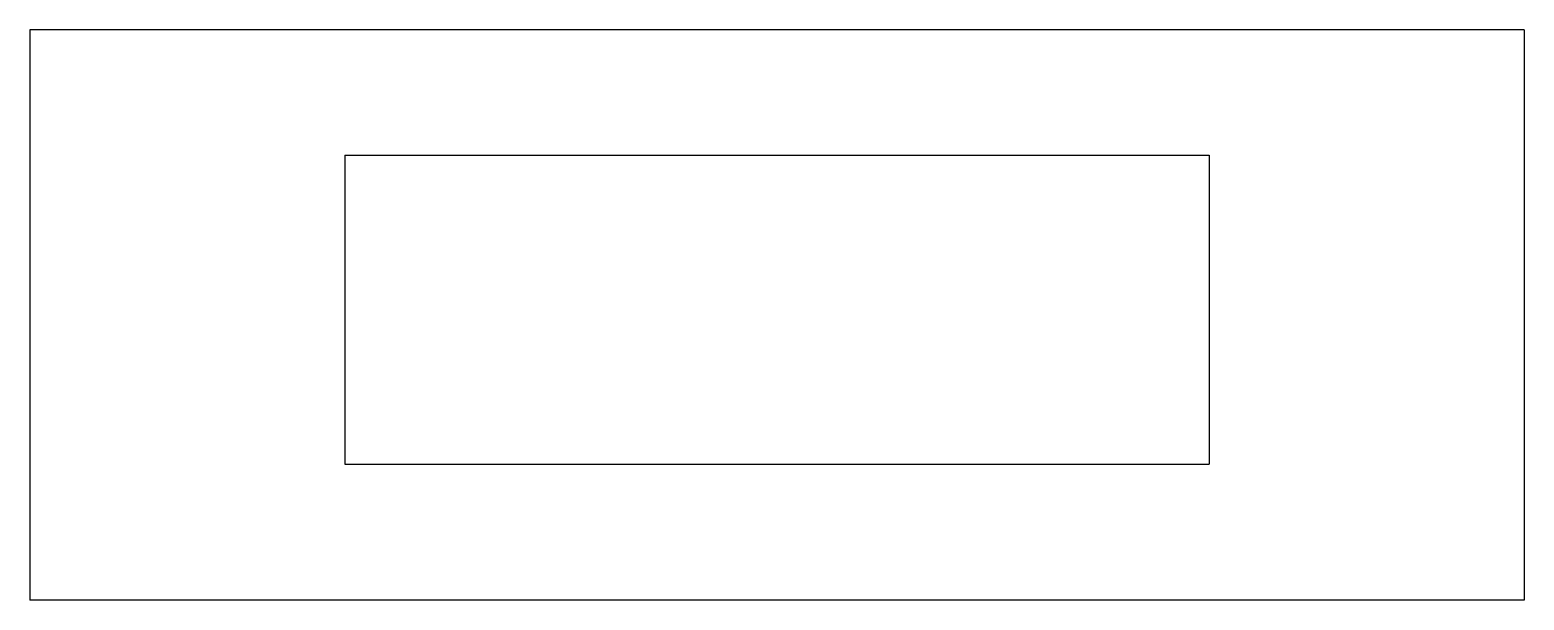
# Model space of a CAD drawing. Header units: millimetres. Extents: x -121 to 121, y -137 to -45.
import ezdxf

# ---------------------------------------------------------------- set-up
doc = ezdxf.new("R2010")
doc.units = ezdxf.units.MM

msp = doc.modelspace()

# ---------------------------------------------------------------- linework, layer by layer
at = {"color": 7, "linetype": 'Continuous', "lineweight": 25}
for p, q in [((-121, -44.7), (-121, -137)), ((121, -44.7), (-121, -44.7)), ((121, -44.7), (121, -137)), ((-70, -65), (70, -65)), ((-70, -65), (-70, -115)), ((70, -65), (70, -115)), ((-70, -115), (70, -115)), ((121, -137), (-121, -137))]:
    msp.add_line(p, q, dxfattribs=at)

doc.saveas('drawing.dxf')
